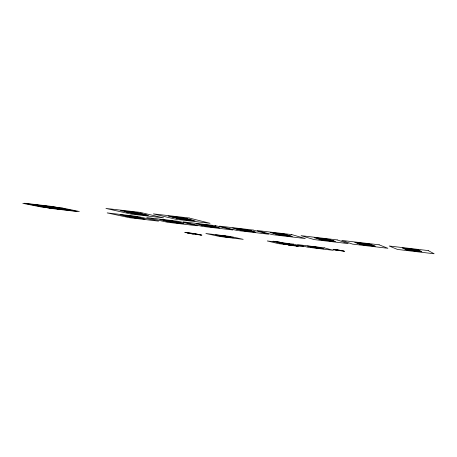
<?xml version="1.0" encoding="UTF-8"?>
<svg xmlns="http://www.w3.org/2000/svg" width="457" height="457" viewBox="0 0 457 457"><rect width="100%" height="100%" fill="white"/><g stroke="black" fill="none" stroke-linecap="round" stroke-linejoin="round"><path stroke-width="0.69" d="M328.417 240.256L326.972 240.062M278.667 234.035L279.678 234.11M409.632 249.448L410.969 249.551M412.86 250.373L414.173 250.459M415.619 250.385L416.955 250.47M362.595 243.918L363.783 243.987M366.331 244.872L367.514 244.946M176.693 222.536L177.482 222.593M368.673 244.861L369.873 244.929M247.631 230.602L248.562 230.671M250.704 231.219L249.819 231.145M322.316 239.165L323.419 239.251M325.624 240.051L326.669 240.142M205.222 225.392L206.073 225.461M214.653 226.975L213.825 226.906M318.061 247.785L318.826 247.86M320.317 248.208L317.061 247.854L317.952 248.071M283.734 243.518L284.46 243.57M287.984 244.158L288.71 244.209M223.604 236.458L224.198 236.492M290.258 244.569L287.145 244.215L288.001 244.426M284.922 234.972L285.842 235.058M140.836 214.402L141.47 214.459M182.577 218.178L181.829 218.109L185.022 218.526M130.354 216.698L130.851 216.749M290.178 244.564L289.487 244.358M131.81 216.475L131.462 216.441L131.919 216.498M169.987 221.417L169.404 221.405M171.455 221.199L171.089 221.159L171.552 221.222M132.559 212.619L131.919 212.625M132.559 212.859L131.993 212.865M179.51 218.292L178.83 218.28M140.236 214.156L140.893 214.156M136.42 212.768L124.704 211.414L135.415 213.853L146.874 215.184L136.255 212.768M184.245 218.28L171.986 216.869L181.835 219.217M137.351 213.019L134.238 212.614L134.895 212.608M134.826 212.751L138.128 213.202M182.36 218.24L185.719 218.697M135.609 212.933L138.705 213.333M177.984 217.858L186.245 218.823M128.371 212.214L133.524 212.819L130.142 212.065M136.534 213.185L139.574 213.533M183.84 218.652L187.022 219.017M129.422 212.454L132.233 212.785M176.288 217.869L179.584 218.252M130.468 212.688L135.506 213.27M177.23 218.098L185.473 219.052L180.841 217.909M130.553 212.711L138.722 214.007L133.621 213.408M177.39 218.138L185.982 219.132L184.194 218.692M142.63 214.242L139.642 213.882L140.825 214.139M189.758 219.691L186.65 219.326L187.638 219.566M143.641 214.476L139.299 213.962L142.316 214.636M187.559 219.549L190.666 219.92M180.075 218.789L185.508 219.429M186.445 219.68L182.594 218.737M181.646 219.211L193.614 220.6L184.045 218.28M130.839 216.555L130.274 216.549M169.895 221.211L169.233 221.194M242.376 229.728L241.525 229.694M212.151 226.375L211.385 226.346M137.7 217.875L138.42 217.92L137.157 217.652L139.813 217.972M138.808 218.132L138.231 218.126M329.463 240.171L328.383 240.108M177.687 222.782L177.019 222.765M177.35 217.703L179.395 218.023M183.685 218.612L181.64 218.292M187.644 219.171L185.605 218.852M131.816 212.694L130.045 212.419M183.223 218.892L181.246 218.589M134.255 216.721L123.853 215.498L133.564 217.578L143.178 218.709M174.026 221.456L163.252 220.194L172.021 222.188L182.583 223.433L173.86 221.456L163.709 220.263L172.186 222.193M210.603 225.752L199.452 224.444L207.478 226.369L218.395 227.655L210.409 225.747L199.909 224.513L207.667 226.375M285.054 234.492L273.132 233.093L279.547 234.864L291.2 236.235L284.808 234.481L273.583 233.161L279.781 234.875M130.108 216.378L135.443 217.012M236.246 228.78L247.1 230.054L253.875 231.819M317.375 238.303L329.046 239.674L333.998 241.262M364.949 243.952L368.668 244.386M169.227 221.057L175.151 221.754M205.461 225.312L211.454 225.998M241.827 229.585L248.037 230.299M279.193 233.973L285.636 234.715M323.013 239.12L329.737 239.891M363.452 243.867L370.433 244.666M410.729 249.442L418.018 250.276M127.12 216.178L131.702 216.727L128.685 216.081M128.057 216.384L130.559 216.687M166.285 220.851L170.701 221.377L167.919 220.76M202.268 225.078L206.827 225.621L204.587 225.061M238.371 229.323L243.078 229.882L241.085 229.345M275.468 233.681L280.324 234.264L278.239 233.71M318.963 238.794L323.996 239.394L322.219 238.874M359.088 243.501L364.292 244.124L363.641 243.889M405.993 249.036L411.397 249.682L410.929 249.465M128.994 216.584L134.021 217.246M167.142 221.045L169.724 221.354M203.051 225.267L207.535 225.792M239.085 229.505L243.718 230.048M276.097 233.853L280.941 234.435M319.489 238.96L324.47 239.542M359.516 243.655L364.675 244.267M406.307 249.179L411.671 249.808M167.999 221.239L172.323 221.748M250.796 231.019L244.849 230.299L245.323 230.425M288.458 235.515L278.61 234.55M360.344 243.952L372.055 245.278M140.716 218.172L136.86 217.709L139.562 218.286M179.07 222.656L176.328 222.325L177.316 222.536M204.662 225.655L215.156 226.906M240.428 229.848L245.769 230.494L245.295 230.368M251.361 231.168L248.454 230.814L249.751 231.151M277.285 234.184L282.792 234.847M288.556 235.544L285.556 235.178L286.328 235.366M320.574 239.291L332.165 240.673M360.413 243.975L367.165 244.769M372.392 245.398L369.182 245.015L369.622 245.175M406.959 249.471L419.4 250.95M131.816 217.201L136.352 217.738L133.404 217.109M179.892 222.85L175.905 222.37L178.396 222.925M213.088 226.746L215.91 227.089M249.134 230.991L252.041 231.339M286.156 235.349L289.15 235.709M329.554 240.456L332.656 240.833M369.587 245.163L372.786 245.552M419.68 251.087L416.099 250.562M170.587 221.828L174.957 222.353L172.243 221.748M206.198 226.021L209.649 226.426M241.924 230.231L245.489 230.648M284.443 235.309L285.134 235.504M321.608 239.611L327.235 240.285L325.755 239.816M327.572 240.393L328.149 240.571M361.253 244.278L368.011 245.078L366.885 244.666M407.581 249.751L414.59 250.585L413.734 250.179M187.124 219.417L189.141 219.731M136.117 213.43L134.084 213.116M140.145 213.979L142.167 214.293M409.312 249.499L407.81 249.271M134.741 216.858L132.901 216.578M174.431 221.588L172.603 221.308L173.757 221.571M362.367 243.958L360.824 243.724M278.667 234.127L277.079 233.881M322.202 239.245L320.631 239M136.072 217.149L134.238 216.869M175.717 221.885L173.9 221.605M241.542 229.762L239.942 229.517M369.502 245.083L371.238 245.358M372.324 245.375L370.604 245.112M416.361 250.619L418.081 250.893M169.381 221.279L167.77 221.034M205.399 225.512L203.793 225.267M329.4 240.371L331.154 240.645M130.188 216.601L128.566 216.355M251.253 231.139L249.511 230.871M283.026 234.944L281.255 234.67M285.922 235.258L287.693 235.532M133.421 217.578L143.624 218.777L134.112 216.721M243.038 230.557L254.315 231.888L247.317 230.06L235.789 228.706L243.244 230.568M322.328 239.902L334.433 241.33L329.326 239.685L316.93 238.234L322.591 239.919M49.893 207.878L60.912 209.175L46.283 206.233L34.995 204.907L50.27 207.861L59.467 208.946L45.523 206.141M172.809 221.879L171.009 221.599M212.739 226.643L214.527 226.918M248.842 230.894L250.619 231.168M137.608 217.732L139.408 218.006M176.756 222.41L178.55 222.685M222.782 236.029L222.136 235.966L227.655 236.663M314.662 247.237L313.879 247.18M226.661 236.869L227.323 236.92M289.521 244.495L288.601 244.289L291.315 244.678M319.506 248.145L318.712 247.951M226.598 236.406L218.098 235.372L223.856 236.635M288.264 243.889L279.284 242.798L284.197 243.964M318.735 247.591L309.509 246.472L313.913 247.58M283.42 243.518L282.226 243.341M284.151 243.478L288.693 244.027M313.508 247.174L312.342 247.003M314.416 247.151L319.077 247.717M220.16 235.801L222.616 236.098M223.039 236.189L224.536 236.52M228.032 236.749L226.672 236.543M281.009 243.187L285.351 243.775M311.08 246.843L315.433 247.426M228.991 236.96L225.792 236.572M282.352 243.512L290.795 244.552M222.045 236.212L230.562 237.309M282.432 243.535L286.51 244.032L286.202 243.952M312.331 247.168L321.391 248.334M283.334 243.752L286.162 244.101M313.142 247.38L316.004 247.728M194.933 233.75L187.21 232.807L193.311 234.047M318.94 247.991L320.243 248.185M288.881 244.341L290.481 244.512M228.163 236.972L229.505 237.172M226.541 236.857L225.227 236.663M317.598 247.854L317.918 247.894L316.644 247.705M288.041 235.464L286.688 235.241M133.444 217.172L132.262 216.984M137.363 213.088L137.14 213.065M184.954 218.583L184.719 218.555M194.802 233.744L200.789 234.972M131.13 212.185L133.141 212.488L132.433 212.328M209.883 226.289L211.631 226.552L211.117 226.426M130.942 216.35L132.81 216.692M130.028 216.241L131.902 216.589M129.628 216.481L131.559 216.886M223.107 235.989L224.364 236.218M226.164 236.652L226.9 236.806M221.999 235.858L227.637 237.086M224.067 236.463L224.695 236.589M132.461 216.527L134.027 216.835M131.85 216.452L133.415 216.767M218.44 235.424L224.004 236.64M226.444 236.395L232.219 237.651M224.85 236.2L226.101 236.429M223.856 236.08L225.352 236.338M227.86 236.92L228.534 237.057M131.359 212.568L133.353 213.025M169.027 221.182L170.655 221.554M131.188 212.551L133.181 213.002M168.867 221.159L170.501 221.536M125.218 211.494L135.575 213.853M135.598 212.773L138.031 213.253M171.564 221.182L173.409 221.531M133.193 212.414L136.694 213.179M170.518 221.062L172.369 221.411M169.478 220.942L171.329 221.285M204.268 225.027L206.598 225.587M205.096 225.421L205.873 225.609M204.93 225.398L205.713 225.587M208.752 225.552L209.803 225.804M209.969 225.844L212.796 226.529M207.672 225.427L209.443 225.764M212.396 226.581L214.002 226.952L210.917 226.581L212.522 226.946M206.958 225.341L208.369 225.638M206.238 225.255L207.655 225.552M205.879 225.215L206.935 225.472M209.712 226.249L208.62 226.026L213.116 226.569L209.112 225.592M283.397 243.307L284.94 243.672M285.865 243.907L286.179 243.981M283.146 243.45L283.734 243.581M175.825 217.332L179.018 218.115L175.642 217.309M179.218 218.218L180.247 218.446M286.922 243.735L289.275 244.318M184.839 218.572L185.536 218.743M286.396 243.672L289.013 244.284M183.251 218.275L184.828 218.663M285.608 243.575L286.75 243.792M181.195 217.955L184.04 218.652M186.827 219.343L187.741 219.566M285.082 243.512L285.962 243.695M284.557 243.45L285.442 243.632M292.034 245.386L292.331 245.46L288.338 244.969L298.164 246.374L296.239 245.9M287.316 244.244L288.133 244.444M288.081 243.878L292.851 245.026M240.748 229.305L242.85 229.848M241.119 229.654L241.987 229.854M244.272 229.722L245.22 229.968M243.53 229.631L244.849 229.922M242.787 229.545L244.112 229.837M242.416 229.505L243.37 229.751M247.026 230.836L248.265 231.156M248.1 231.139L246.797 230.802L249.979 231.185L248.619 230.836M245.386 229.854L249.356 230.831M244.644 229.762L245.963 230.054M313.725 246.991L314.936 247.311M313.399 247.128L313.81 247.237M313.268 247.111L313.673 247.22M316.267 247.3L316.81 247.443M315.724 247.231L316.541 247.408M315.187 247.168L316.004 247.346M314.919 247.134L315.467 247.283M313.862 247.008L315.107 247.334M316.524 247.677L315.861 247.54L319.426 247.98L317.072 247.397M318.535 247.574L322.785 248.665M316.804 247.363L317.352 247.511M316.535 247.334L317.078 247.477M278.296 234.024L279.09 234.218M281.118 234.047L281.952 234.281M338.905 250.31L339.271 250.413M280.352 233.955L281.569 234.235M279.964 233.91L280.804 234.144M278.587 233.75L279.433 233.984M283.426 234.315L286.59 235.212M283.037 234.27L283.871 234.504M284.014 234.538L286.248 235.172M282.272 234.184L283.489 234.464M281.883 234.138L282.717 234.372M281.501 234.093L282.335 234.327M322.071 239.171L322.596 239.331M321.894 239.148L322.413 239.308M322.579 238.914L323.282 239.137M325.83 239.908L325.315 239.748L330.245 240.348L327.606 239.502M325.207 239.222L325.91 239.445M324.807 239.177L325.51 239.399M324.413 239.131L325.11 239.348M324.013 239.08L324.716 239.302M327.206 239.457L327.898 239.679M328.023 239.708L329.885 240.302M326.806 239.411L327.503 239.634M326.407 239.365L327.103 239.582M326.007 239.314L326.704 239.537M329.097 240.313L329.737 240.479M325.607 239.268L326.304 239.491M357.785 243.038L362.058 244.564M362.11 243.867L362.721 244.044M362.801 243.627L364.069 244.089M363.172 243.672L363.749 243.884M365.486 243.947L366.057 244.152M365.074 243.895L365.646 244.107M364.663 243.849L365.229 244.055M368.753 245.352L368.096 245.158L368.565 245.329M366.982 244.746L367.788 245.043M366.731 244.089L367.291 244.301M366.314 244.044L366.88 244.249M365.903 243.992L366.468 244.204M367.971 244.238L368.531 244.444M367.559 244.187L368.119 244.398M367.142 244.141L367.702 244.346M369.37 245.038L369.77 245.186M368.388 244.284L370.513 245.078M368.639 244.472L370.147 245.032M369.879 244.461L373.866 245.952M405.039 248.608L408.17 250.013M409.323 249.436L409.632 249.579M409.124 249.413L409.438 249.556M410.26 249.219L411.174 249.648M410.649 249.265L411.066 249.459M413.602 250.253L413.305 250.11L417.584 250.636L416.07 249.905M414.299 250.35L415.836 250.539M412.197 249.448L412.602 249.642M415.122 250.836L414.596 250.653L414.933 250.813M413.836 250.299L414.373 250.55M413.054 249.551L413.465 249.745M412.625 249.499L413.031 249.693M413.488 249.602L413.893 249.79M414.345 249.699L414.75 249.893M413.916 249.653L414.322 249.842M414.779 249.751L415.179 249.945M415.642 249.853L416.036 250.048M415.207 249.802L415.607 249.996M416.133 250.076L417.201 250.59M417.624 250.088L420.44 251.459M140.025 212.362L105.95 208.443L131.148 214.105L163.532 217.869L140.025 212.362M189.072 218L153.403 213.899L176.231 219.349L210.031 223.279L189.072 218M134.472 212.237L120.619 210.637L135.004 213.91L148.456 215.47L134.472 212.237M182.6 217.778L168.102 216.11L181.081 219.251L195.133 220.885L182.6 217.778M52.349 206.484L24.518 203.228L50.396 208.363L77.107 211.522L52.349 206.484M137.403 216.441L107.195 212.905L129.645 217.726L158.516 221.137L137.403 216.441M178.064 221.274L146.754 217.612L167.405 222.251L197.275 225.775L178.064 221.274M215.493 225.655L183.086 221.862L202.057 226.341L232.91 229.985L215.493 225.655M253.092 230.06L219.566 226.135L236.789 230.442L268.647 234.207L253.092 230.06M291.766 234.59L257.068 230.528L272.418 234.652L305.327 238.543L291.766 234.59M337.169 239.902L301.072 235.675L314.142 239.582L348.297 243.615L337.169 239.902M379.11 244.809L341.693 240.428L352.576 244.118L387.907 248.288L379.11 244.809M428.198 250.579L389.233 246.015L397.447 249.436L434.15 253.772L428.198 250.579M61.969 207.941L22.85 203.354L41.296 206.998L79.301 211.482L61.969 207.941M132.513 216.275L120.22 214.83L133.061 217.618L145.035 219.029L132.513 216.275M172.512 221.034L159.773 219.543L171.546 222.216L183.943 223.679L172.512 221.034M209.3 225.347L196.116 223.804L206.901 226.386L219.708 227.894L209.3 225.347M246.237 229.682L232.607 228.083L242.347 230.562L255.583 232.122L246.237 229.682M284.214 234.133L270.11 232.482L278.741 234.852L292.417 236.463L284.214 234.133M328.772 239.359L314.102 237.64L321.385 239.879L335.587 241.553L328.772 239.359M369.907 244.175L354.712 242.393L360.693 244.506L375.391 246.243L369.907 244.175M418.029 249.842L402.206 247.985L406.604 249.939L421.885 251.744L418.029 249.842M370.181 244.478L357.34 242.97L361.767 244.546L374.294 246.02L370.181 244.478M417.966 250.11L404.599 248.539L407.844 249.996L420.868 251.527L417.966 250.11M276.873 241.707L273.006 241.239L282.7 242.724L276.873 241.707M230.534 236.503L205.907 233.521L219.451 236.452L243.17 239.342L230.534 236.503M293.331 244.118L267.288 240.959L278.524 243.65L303.551 246.694L293.331 244.118M324.384 247.883L297.621 244.638L307.664 247.197L333.347 250.327L324.384 247.883M225.695 236.155L215.658 234.938L223.382 236.623L233.201 237.817L225.695 236.155M287.653 243.672L277.039 242.381L283.403 243.929L293.771 245.186L287.653 243.672M318.272 247.386L307.367 246.06L313.028 247.534L323.67 248.825L318.272 247.386M336.975 249.779L333.01 249.299L342.207 250.71L336.975 249.779M343.293 250.939L334.53 249.876L344.601 251.31L343.293 250.939M194.094 233.521L184.794 232.385L192.791 234.035L201.908 235.149L194.094 233.521"/></g></svg>
